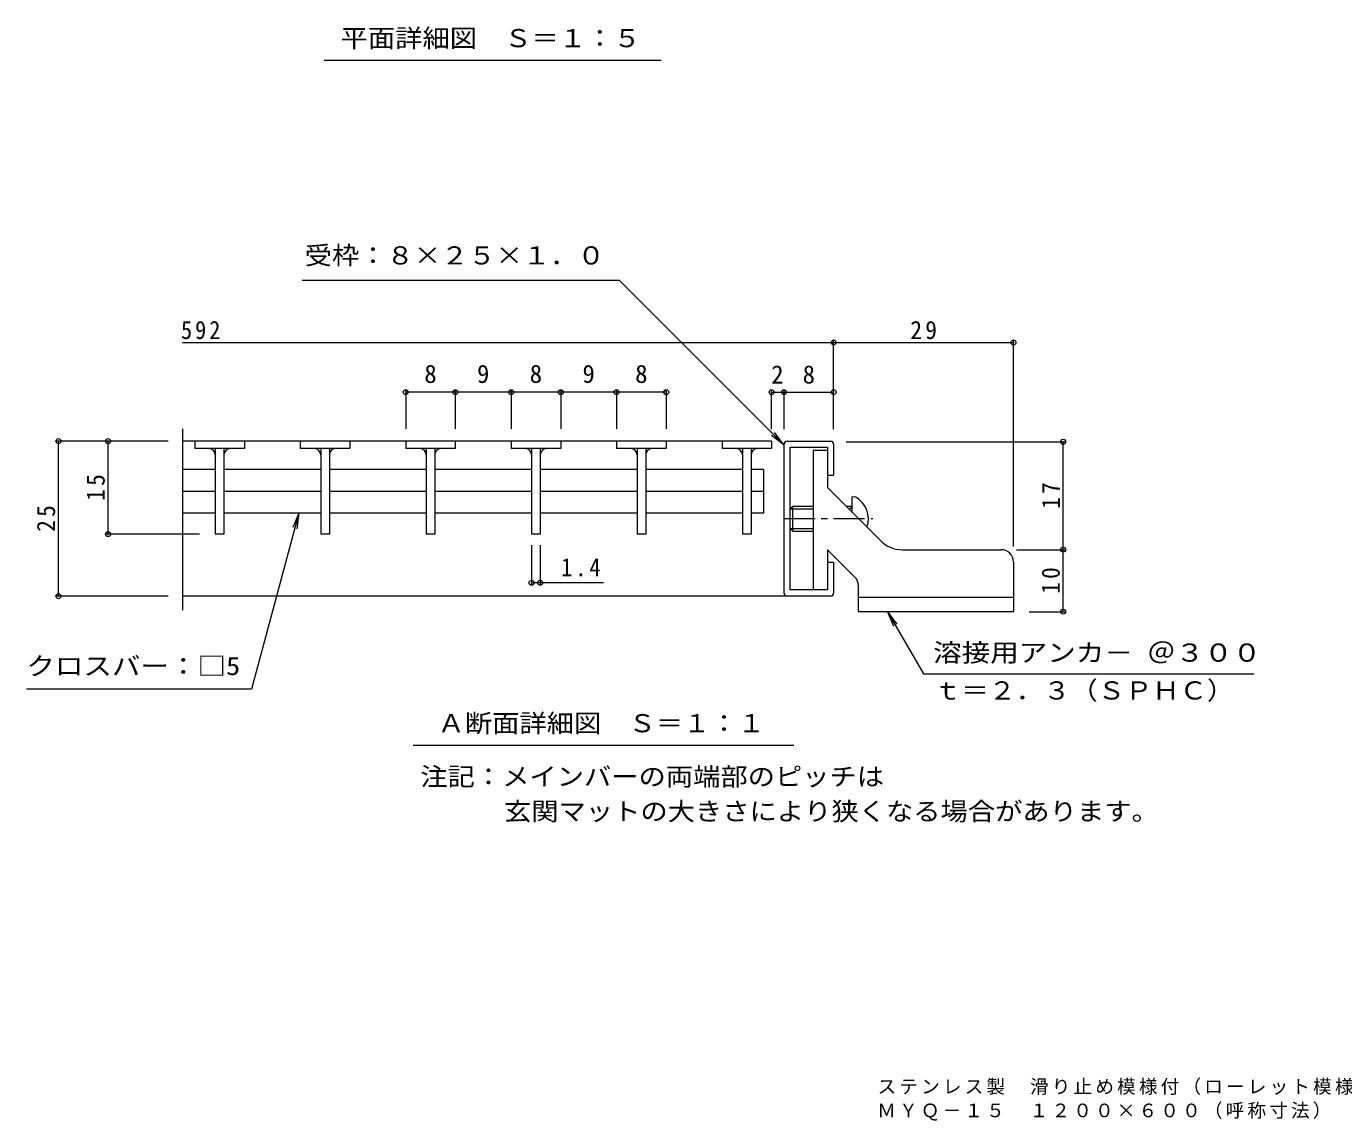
# Model space of a CAD drawing. Units: millimetres on the paper, enlarged 5 times, with parts at other scales. Extents: x -951 to 1082, y -967 to 875.
# Drawn here: x -872 to 190, y -967 to -85 of the extents above; entities that cross this region are included whole.
import ezdxf
from ezdxf.enums import TextEntityAlignment as Align

# ---------------------------------------------------------------- set-up
doc = ezdxf.new("R2010")
doc.units = ezdxf.units.MM
doc.header["$LTSCALE"] = 5
doc.header["$PDMODE"] = 32
doc.header["$PDSIZE"] = 4
doc.linetypes.add('CHAIN1', pattern=[8, 5, -1, 1, -1])
for name, color, linetype, lineweight in [('E-4', 7, 'Continuous', 9), ('E-5', 7, 'Continuous', 9), ('F-1_F-1ﾚｲﾔ', 2, 'Continuous', 9), ('F-2_F-2ﾚｲﾔ', 3, 'Continuous', 9), ('F-4_F-4ﾚｲﾔ', 7, 'Continuous', 9), ('F-5_F-5ﾚｲﾔ', 7, 'Continuous', 9)]:
    doc.layers.add(name, color=color, linetype=linetype, lineweight=lineweight)
doc.styles.add('ＭＳ ゴシック', font='')
doc.styles.get('ＭＳ ゴシック').set_extended_font_data('MS Gothic')

msp = doc.modelspace()

# ---------------------------------------------------------------- linework, layer by layer
at = {"layer": 'E-5'}
msp.add_line((-360.339, -112.021), (-632.092, -112.021), dxfattribs=at)
at = {"layer": 'F-1_F-1ﾚｲﾔ'}
for p, q in [((-746.205, -409.042), (-746.205, -555.158)), ((-261.244, -541.388), (-261.244, -421.388)), ((-258.744, -418.888), (-223.744, -418.888)), ((-226.244, -423.888), (-226.244, -456.388)), ((-221.244, -421.388), (-221.244, -446.388)), ((-237.744, -426.388), (-237.744, -538.888)), ((-226.244, -426.388), (-237.744, -426.388)), ((-226.244, -446.388), (-221.244, -446.388)), ((-226.244, -456.388), (-183.567, -499.066)), ((-203.244, -464.151), (-206.244, -463.888)), ((-206.244, -476.388), (-206.244, -463.888)), ((-254.244, -471.388), (-256.244, -473.388)), ((-256.244, -473.388), (-237.744, -473.388)), ((-254.244, -491.388), (-254.244, -471.388)), ((-254.244, -471.388), (-237.744, -471.388)), ((-211.244, -471.388), (-206.244, -471.388)), ((-209.244, -473.388), (-208.244, -473.388)), ((-206.244, -471.388), (-208.244, -473.388)), ((-208.244, -474.388), (-208.244, -473.388)), ((-256.244, -489.388), (-237.744, -489.388)), ((-256.244, -489.388), (-254.244, -491.388)), ((-254.244, -491.388), (-237.744, -491.388)), ((-204.173, -528.459), (-226.244, -506.388)), ((-165.889, -506.388), (-86.244, -506.388)), ((-226.244, -516.388), (-221.244, -516.388)), ((-221.244, -516.388), (-221.244, -541.388)), ((-76.244, -516.388), (-76.244, -556.388)), ((-201.244, -556.388), (-201.244, -535.53)), ((-223.744, -543.888), (-746.205, -543.888)), ((-76.244, -544.888), (-201.244, -544.888)), ((-76.244, -556.388), (-201.244, -556.388))]:
    msp.add_line(p, q, dxfattribs=at)
at = {"layer": 'F-1_F-1ﾚｲﾔ', "linetype": 'CHAIN1'}
msp.add_line((-261.244, -481.388), (-189.658, -481.388), dxfattribs=at)
at = {"layer": 'F-1_F-1ﾚｲﾔ'}
for points in [[(-256.244, -538.888), (-256.244, -423.888), (-226.244, -423.888)], [(-226.244, -506.388), (-226.244, -538.888), (-256.244, -538.888)]]:
    msp.add_lwpolyline(points, dxfattribs=at)
for centre, radius, start, end in [((-258.744, -421.388), 2.5, 90, 180), ((-223.744, -421.388), 2.5, 0, 90), ((-213.101, -481.388), 19.857, 339.97531, 60.23856), ((-165.889, -481.388), 25, 225, 270), ((-86.244, -516.388), 10, 0, 90), ((-211.244, -535.53), 10, 0, 45), ((-258.744, -541.388), 2.5, 180, 270), ((-223.744, -541.388), 2.5, 270, 0)]:
    msp.add_arc(centre, radius, start, end, dxfattribs=at)
at = {"layer": 'F-2_F-2ﾚｲﾔ'}
for p, q in [((-308.744, -418.888), (-746.205, -418.888)), ((-696.24, -418.888), (-736.239, -418.888)), ((-736.239, -418.888), (-736.239, -424.888)), ((-696.24, -418.888), (-696.24, -424.888)), ((-611.241, -418.888), (-651.24, -418.888)), ((-651.24, -418.888), (-651.24, -424.888)), ((-611.241, -418.888), (-611.241, -424.888)), ((-526.242, -418.888), (-566.241, -418.888)), ((-566.241, -418.888), (-566.241, -424.888)), ((-526.242, -418.888), (-526.242, -424.888)), ((-441.243, -418.888), (-481.242, -418.888)), ((-481.242, -418.888), (-481.242, -424.888)), ((-441.243, -418.888), (-441.243, -424.888)), ((-356.244, -418.888), (-396.243, -418.888)), ((-396.243, -418.888), (-396.243, -424.888)), ((-356.244, -418.888), (-356.244, -424.888)), ((-271.244, -418.888), (-311.244, -418.888)), ((-311.244, -418.888), (-311.244, -424.888)), ((-271.244, -418.888), (-271.244, -424.888)), ((-271.244, -418.888), (-271.244, -424.888)), ((-696.24, -424.888), (-736.239, -424.888)), ((-719.74, -424.888), (-719.74, -493.888)), ((-712.74, -424.888), (-712.74, -493.888)), ((-611.241, -424.888), (-651.24, -424.888)), ((-634.741, -424.888), (-634.741, -493.888)), ((-627.741, -424.888), (-627.741, -493.888)), ((-526.242, -424.888), (-566.241, -424.888)), ((-549.742, -424.888), (-549.742, -493.888)), ((-542.741, -424.888), (-542.741, -493.888)), ((-441.243, -424.888), (-481.242, -424.888)), ((-464.742, -424.888), (-464.742, -493.888)), ((-457.742, -424.888), (-457.742, -493.888)), ((-356.244, -424.888), (-396.243, -424.888)), ((-379.743, -424.888), (-379.743, -493.888)), ((-372.743, -424.888), (-372.743, -493.888)), ((-271.244, -424.888), (-311.244, -424.888)), ((-294.744, -424.888), (-294.744, -493.888)), ((-287.744, -424.888), (-287.744, -493.888)), ((-719.74, -441.711), (-746.205, -441.711)), ((-634.741, -441.711), (-712.74, -441.711)), ((-549.742, -441.711), (-627.741, -441.711)), ((-464.993, -441.711), (-542.741, -441.711)), ((-379.743, -441.711), (-457.742, -441.711)), ((-294.744, -441.711), (-372.743, -441.711)), ((-277.744, -441.711), (-287.744, -441.711)), ((-277.744, -441.711), (-277.744, -477.066)), ((-719.74, -459.388), (-746.205, -459.388)), ((-634.741, -459.388), (-712.74, -459.388)), ((-549.742, -459.388), (-627.741, -459.388)), ((-464.993, -459.388), (-542.741, -459.388)), ((-379.743, -459.388), (-457.742, -459.388)), ((-294.744, -459.388), (-372.743, -459.388)), ((-277.745, -459.388), (-287.744, -459.388)), ((-719.74, -477.066), (-746.205, -477.066)), ((-634.741, -477.066), (-712.74, -477.066)), ((-549.742, -477.066), (-627.741, -477.066)), ((-464.993, -477.066), (-542.741, -477.066)), ((-379.743, -477.066), (-457.742, -477.066)), ((-294.744, -477.066), (-372.743, -477.066)), ((-277.744, -477.066), (-287.744, -477.066)), ((-712.74, -493.888), (-719.74, -493.888)), ((-627.741, -493.888), (-634.741, -493.888)), ((-542.741, -493.888), (-549.742, -493.888)), ((-457.742, -493.888), (-464.742, -493.888)), ((-372.743, -493.888), (-379.743, -493.888)), ((-287.744, -493.888), (-294.744, -493.888))]:
    msp.add_line(p, q, dxfattribs=at)
for centre, start, end in [((-724.74, -429.888), 0, 90), ((-707.74, -429.888), 90, 180), ((-639.741, -429.888), 0, 90), ((-622.741, -429.888), 90, 180), ((-554.741, -429.888), 0, 90), ((-537.742, -429.888), 90, 180), ((-469.742, -429.888), 0, 90), ((-452.742, -429.888), 90, 180), ((-384.743, -429.888), 0, 90), ((-367.743, -429.888), 90, 180), ((-299.744, -429.888), 0, 90), ((-282.744, -429.888), 90, 180)]:
    msp.add_arc(centre, 5, start, end, dxfattribs=at)
at = {"layer": 'F-4_F-4ﾚｲﾔ'}
for p, q in [((-393.878, -289.365), (-649.829, -289.365)), ((-261.378, -421.865), (-393.878, -289.365)), ((-746.205, -339.365), (-76.244, -339.365)), ((-221.244, -409.365), (-221.244, -337.865)), ((-76.244, -503.888), (-76.244, -337.865)), ((-566.241, -377.865), (-566.241, -408.888)), ((-526.242, -379.365), (-566.241, -379.365)), ((-526.242, -377.865), (-526.242, -408.888)), ((-481.242, -379.365), (-526.242, -379.365)), ((-481.242, -377.865), (-481.242, -408.888)), ((-441.243, -379.365), (-481.242, -379.365)), ((-441.243, -377.865), (-441.243, -408.888)), ((-396.243, -379.365), (-441.243, -379.365)), ((-396.243, -377.865), (-396.243, -408.888)), ((-356.244, -379.365), (-396.243, -379.365)), ((-356.244, -377.865), (-356.244, -408.888)), ((-271.244, -409.365), (-271.244, -377.865)), ((-271.244, -379.365), (-221.244, -379.365)), ((-261.244, -409.365), (-261.244, -377.865)), ((-261.378, -421.865), (-268.987, -411.948)), ((-757.825, -418.888), (-847.668, -418.888)), ((-846.168, -543.888), (-846.168, -418.888)), ((-806.168, -493.888), (-806.168, -418.888)), ((-261.378, -421.865), (-271.295, -414.256)), ((-211.244, -419.365), (-34.744, -419.365)), ((-36.244, -556.388), (-36.244, -419.365)), ((-652.482, -477.066), (-690.444, -618.74)), ((-652.482, -477.066), (-657.266, -488.614)), ((-652.482, -477.066), (-654.114, -489.459)), ((-732.586, -493.888), (-807.668, -493.888)), ((-464.742, -502.888), (-464.742, -534.56)), ((-457.742, -502.888), (-457.742, -534.56)), ((-73.744, -506.388), (-34.744, -506.388)), ((-406.749, -533.06), (-464.742, -533.06)), ((-757.825, -543.888), (-847.668, -543.888)), ((-177.804, -556.388), (-170.194, -566.305)), ((-177.804, -556.388), (-173.02, -567.937)), ((-177.804, -556.388), (-148.936, -606.388)), ((-63.744, -556.388), (-34.744, -556.388)), ((-148.936, -606.388), (117.503, -606.388)), ((-690.444, -618.74), (-872.055, -618.74))]:
    msp.add_line(p, q, dxfattribs=at)
for p in [(-221.244, -339.365), (-76.244, -339.365), (-566.241, -379.365), (-526.242, -379.365), (-481.242, -379.365), (-441.243, -379.365), (-396.243, -379.365), (-356.244, -379.365), (-271.244, -379.365), (-261.244, -379.365), (-221.244, -379.365), (-846.168, -418.888), (-806.168, -418.888), (-36.244, -419.365), (-806.168, -493.888), (-36.244, -506.388), (-464.742, -533.06), (-457.742, -533.06), (-846.168, -543.888), (-36.244, -556.388)]:
    msp.add_point(p, dxfattribs=at)
at = {"layer": 'F-5_F-5ﾚｲﾔ'}
msp.add_line((-253.45, -664.249), (-560.172, -664.249), dxfattribs=at)

# ---------------------------------------------------------------- texts
at = {"layer": 'E-4', "color": 2, "style": 'ＭＳ ゴシック', "width": 1.1}
msp.add_text('平面詳細図\u3000Ｓ＝１：５', height=14.66, dxfattribs=at).set_placement((-618.715, -105.771), align=Align.BOTTOM_LEFT)
at = {"layer": 'F-4_F-4ﾚｲﾔ', "color": 2, "style": 'ＭＳ ゴシック'}
for s, width, p in [('受枠：８×２５×１．０', 1.1, (-647.639, -280.896)), ('溶接用アンカ－ ＠３００', 1.15, (-141.025, -601.092)), ('クロスバー：□5', 1.15, (-872.055, -611.922)), ('ｔ＝２．３（ＳＰＨＣ）', 1.1, (-140.313, -631.593)), ('Ａ断面詳細図\u3000Ｓ＝１：１', 1.1, (-540.561, -657.999)), ('注記：メインバーの両端部のピッチは', 1.1, (-554.501, -700.988)), ('玄関マットの大きさにより狭くなる場合があります。', 1.1, (-487.006, -729.031))]:
    msp.add_text(s, height=14.66, dxfattribs=dict(at, width=width)).set_placement(p, align=Align.BOTTOM_LEFT)
for s, p in [('8', (-551.241, -376.365)), ('9', (-508.742, -376.365)), ('8', (-466.242, -376.365)), ('9', (-423.743, -376.365)), ('8', (-381.243, -376.365)), ('2', (-271.524, -376.865)), ('8', (-246.244, -376.865))]:
    msp.add_text(s, height=14.66, dxfattribs=at).set_placement(p, align=Align.BOTTOM_LEFT)
at = {"layer": 'F-4_F-4ﾚｲﾔ', "color": 2, "char_height": 14.66, "attachment_point": 7, "style": 'ＭＳ ゴシック'}
for s, insert in [('\\T1.27;\\W0.9;592', (-747.408, -336.865)), ('\\T1.27;\\W0.95;29', (-159.436, -336.865)), ('\\T1.27;\\W0.9;1.4', (-440.915, -528.06))]:
    msp.add_mtext(s, dxfattribs=dict(at, insert=insert))
at = {"layer": 'F-4_F-4ﾚｲﾔ', "color": 2, "char_height": 14.66, "attachment_point": 7, "rotation": 90, "style": 'ＭＳ ゴシック'}
for s, insert in [('\\T1.27;\\W0.95;15', (-808.668, -467.013)), ('\\T1.27;\\W0.95;17', (-38.744, -473.502)), ('\\T1.27;\\W0.95;25', (-848.668, -492.013)), ('\\T1.27;\\W0.95;10', (-38.744, -542.013))]:
    msp.add_mtext(s, dxfattribs=dict(at, insert=insert))
at = {"layer": 'F-5_F-5ﾚｲﾔ', "char_height": 11, "attachment_point": 7, "style": 'ＭＳ ゴシック'}
for s, insert in [('\\T1.17;ステンレス製\u3000滑り止め模様付（ローレット模様）\u3000一般歩行用玄関マット（すきま９ｍｍ）', (-185.816, -946.092)), ('\\T1.17;ＭＹＱ－１５\u3000１２００×６００（呼称寸法）', (-186.058, -966.65))]:
    msp.add_mtext(s, dxfattribs=dict(at, insert=insert))

doc.saveas('drawing.dxf')
